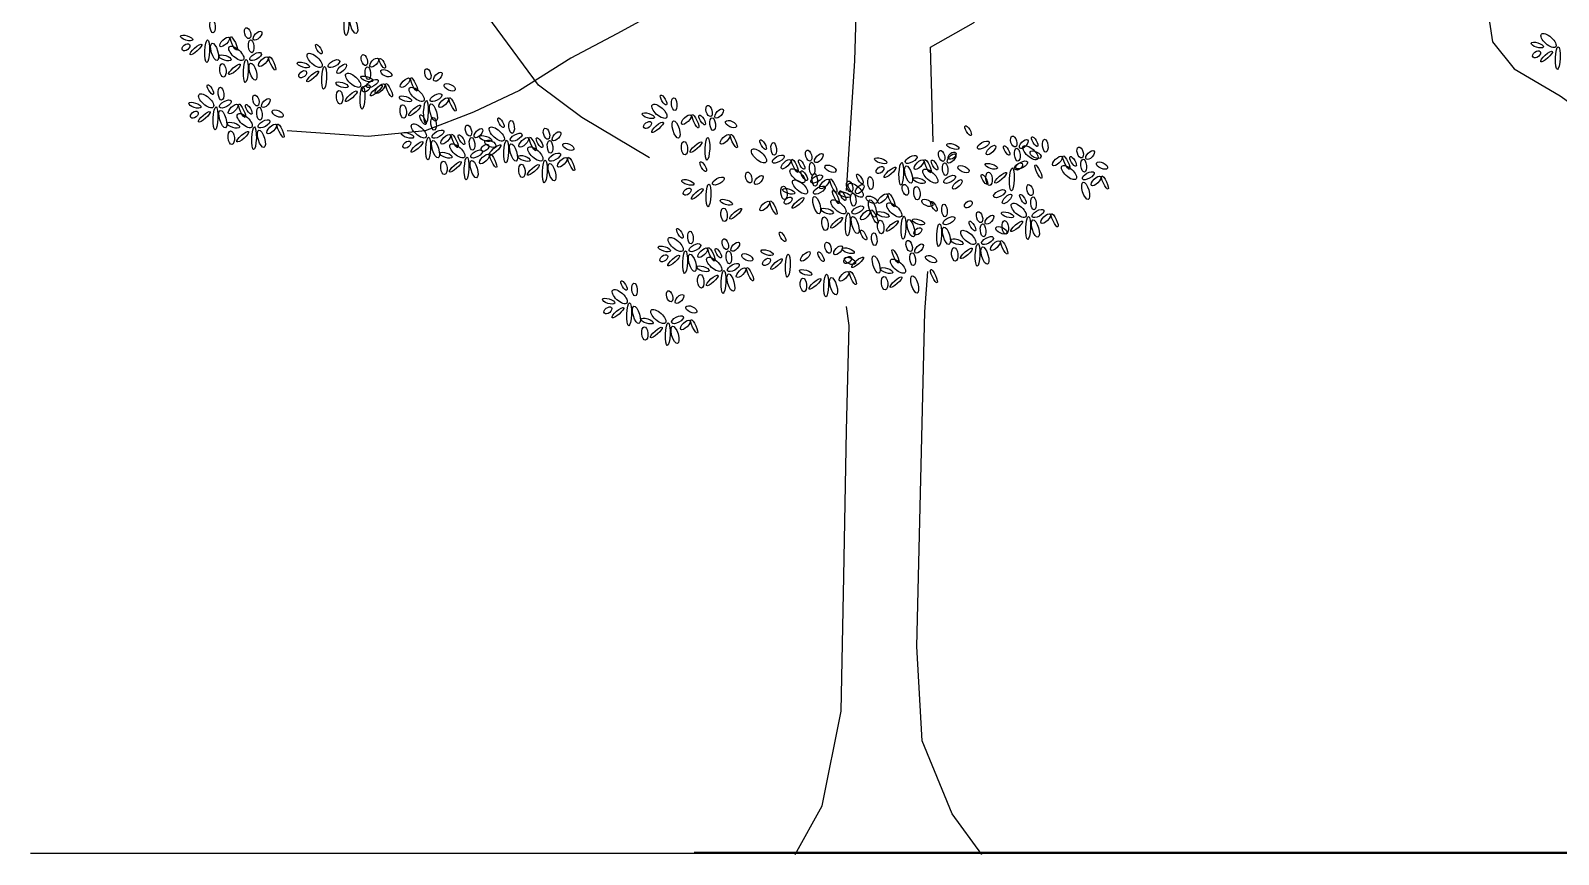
# Model space of a CAD drawing. Header units: millimetres. Extents: x 183.1 to 231.4, y 273.1 to 307.6.
# Drawn here: x 183.12 to 196.95, y 273.1 to 280.57 of the extents above; entities that cross this region are included whole.
import ezdxf

# ---------------------------------------------------------------- set-up
doc = ezdxf.new("R2010")
doc.units = ezdxf.units.MM
doc.layers.add('lesPaysagistes', color=7, linetype='Continuous')

# ---------------------------------------------------------------- blocks, each defined once
blk = doc.blocks.new('A$C13ED2F65')
at = {"layer": 'lesPaysagistes'}
blk.add_line((-14.232, 0), (0, 0), dxfattribs=at)
for points in [[(-11.704, 7.51), (-11.239, 7.926), (-10.812, 8.307), (-10.627, 8.415), (-10.334, 8.537), (-9.942, 8.561), (-9.697, 8.659), (-9.502, 8.781), (-9.257, 8.733), (-8.621, 8.61), (-8.23, 8.61), (-8.058, 8.513), (-7.691, 8.146), (-7.275, 7.877), (-7.055, 7.657), (-7.006, 7.339), (-6.811, 7.094), (-6.395, 6.85), (-6.223, 6.727), (-6.052, 6.458), (-5.489, 6.067)], [(-12.853, 5.994), (-12.78, 7.168), (-12.756, 7.999), (-12.731, 8.488)], [(-12.878, 8.244), (-13.343, 8.17), (-13.759, 8.048), (-14.248, 7.901), (-14.395, 7.706), (-14.933, 7.412), (-15.349, 7.192), (-15.814, 6.899), (-16.23, 6.703), (-16.67, 6.532), (-17.184, 6.483), (-17.918, 6.532)], [(-14.639, 6.287), (-15.251, 6.654), (-15.642, 6.948), (-16.058, 7.51), (-16.401, 7.754)], [(-12.095, 7.29), (-11.704, 7.51)], [(-12.071, 6.434), (-12.095, 7.29)], [(-11.63, -0.021), (-11.899, 0.345), (-12.168, 1.006), (-12.217, 1.861), (-12.144, 4.894), (-12.119, 5.26)], [(-13.318, -0.021), (-13.074, 0.419), (-12.902, 1.275), (-12.878, 2.497), (-12.853, 3.818), (-12.829, 4.771), (-12.853, 4.942)]]:
    blk.add_lwpolyline(points, dxfattribs=at)
for centre, major_axis, ratio in [((-18.593, 7.479), (-0.0058, 0.0581), 0.422264), ((-18.276, 7.418), (-0.0145, 0.0494), 0.511008), ((-17.381, 7.499), (0.004, 0.103), 0.205007), ((-17.315, 7.493), (-0.0232, 0.0784), 0.349758), ((-18.828, 7.374), (-0.0552, 0.0174), 0.365381), ((-18.642, 7.255), (0.004, 0.103), 0.205007), ((-18.575, 7.249), (-0.0232, 0.0784), 0.349758), ((-18.483, 7.339), (0.0407, 0.0406), 0.40396), ((-18.401, 7.325), (-0.029, 0.061), 0.231521), ((-18.244, 7.299), (-0.0058, 0.0581), 0.422264), ((-18.186, 7.395), (-0.0349, -0.0377), 0.483036), ((-6.601, 7.31), (-0.0552, 0.0174), 0.365381), ((-6.499, 7.351), (-0.0639, 0.0581), 0.430687), ((-18.834, 7.29), (-0.032, -0.0261), 0.605276), ((-18.744, 7.27), (0.0523, 0.0465), 0.249192), ((-18.48, 7.194), (-0.0552, 0.0174), 0.365381), ((-18.378, 7.235), (-0.0639, 0.0581), 0.430687), ((-18.204, 7.206), (-0.0523, -0.029), 0.434249), ((-18.134, 7.159), (0.0407, 0.0406), 0.40396), ((-18.053, 7.145), (-0.029, 0.061), 0.231521), ((-17.669, 7.171), (-0.0639, 0.0581), 0.430687), ((-17.631, 7.273), (-0.0261, 0.0436), 0.333334), ((-17.219, 7.174), (-0.0145, 0.0494), 0.511008), ((-17.129, 7.151), (-0.0349, -0.0377), 0.483036), ((-17.056, 7.145), (-0.0261, 0.0436), 0.333334), ((-6.607, 7.226), (-0.032, -0.0261), 0.605276), ((-6.517, 7.206), (0.0523, 0.0465), 0.249192), ((-6.415, 7.192), (0.004, 0.103), 0.205007), ((-18.5, 7.081), (-0.0058, 0.061), 0.466918), ((-18.395, 7.09), (0.0523, 0.0465), 0.249192), ((-18.293, 7.075), (0.004, 0.103), 0.205007), ((-18.227, 7.069), (-0.0232, 0.0784), 0.349758), ((-17.771, 7.13), (-0.0552, 0.0174), 0.365381), ((-17.777, 7.046), (-0.032, -0.0261), 0.605276), ((-17.687, 7.026), (0.0523, 0.0465), 0.249192), ((-17.584, 7.012), (0.004, 0.103), 0.205007), ((-17.495, 7.142), (-0.0523, -0.029), 0.434249), ((-17.425, 7.095), (0.0407, 0.0406), 0.40396), ((-17.321, 6.991), (-0.0639, 0.0581), 0.430687), ((-17.187, 7.055), (-0.0058, 0.0581), 0.422264), ((-17.021, 7.055), (-0.0494, 0.0232), 0.490647), ((-16.644, 7.046), (-0.0145, 0.0494), 0.511008), ((-16.554, 7.023), (-0.0349, -0.0377), 0.483036), ((-18.613, 6.907), (-0.0261, 0.0436), 0.333334), ((-18.517, 6.869), (-0.0058, 0.0581), 0.422264), ((-17.422, 6.95), (-0.0552, 0.0174), 0.365381), ((-17.236, 6.832), (0.004, 0.103), 0.205007), ((-17.196, 7.003), (-0.0552, 0.0174), 0.365381), ((-17.202, 6.918), (-0.032, -0.0261), 0.605276), ((-17.146, 6.962), (-0.0523, -0.029), 0.434249), ((-17.111, 6.898), (0.0523, 0.0465), 0.249192), ((-17.077, 6.915), (0.0407, 0.0406), 0.40396), ((-16.995, 6.901), (-0.029, 0.061), 0.231521), ((-16.85, 6.968), (0.0407, 0.0406), 0.40396), ((-16.745, 6.863), (-0.0639, 0.0581), 0.430687), ((-16.769, 6.953), (-0.029, 0.061), 0.231521), ((-16.446, 6.927), (-0.0494, 0.0232), 0.490647), ((-18.753, 6.765), (-0.0552, 0.0174), 0.365381), ((-18.651, 6.805), (-0.0639, 0.0581), 0.430687), ((-18.477, 6.776), (-0.0523, -0.029), 0.434249), ((-18.407, 6.73), (0.0407, 0.0406), 0.40396), ((-18.326, 6.715), (-0.029, 0.061), 0.231521), ((-18.201, 6.808), (-0.0145, 0.0494), 0.511008), ((-18.111, 6.785), (-0.0349, -0.0377), 0.483036), ((-17.443, 6.837), (-0.0058, 0.061), 0.466918), ((-17.338, 6.846), (0.0523, 0.0465), 0.249192), ((-16.847, 6.823), (-0.0552, 0.0174), 0.365381), ((-16.661, 6.704), (0.004, 0.103), 0.205007), ((-16.594, 6.698), (-0.0232, 0.0784), 0.349758), ((-16.571, 6.834), (-0.0523, -0.029), 0.434249), ((-16.501, 6.788), (0.0407, 0.0406), 0.40396), ((-16.42, 6.773), (-0.029, 0.061), 0.231521), ((-14.548, 6.71), (-0.0639, 0.0581), 0.430687), ((-14.51, 6.812), (-0.0261, 0.0436), 0.333334), ((-14.414, 6.774), (-0.0058, 0.0581), 0.422264), ((-18.758, 6.68), (-0.032, -0.0261), 0.605276), ((-18.668, 6.66), (0.0523, 0.0465), 0.249192), ((-18.566, 6.646), (0.004, 0.103), 0.205007), ((-18.5, 6.64), (-0.0232, 0.0784), 0.349758), ((-18.302, 6.625), (-0.0639, 0.0581), 0.430687), ((-18.265, 6.727), (-0.0261, 0.0436), 0.333334), ((-18.169, 6.689), (-0.0058, 0.0581), 0.422264), ((-18.003, 6.689), (-0.0494, 0.0232), 0.490647), ((-16.867, 6.709), (-0.0058, 0.061), 0.466918), ((-16.763, 6.718), (0.0523, 0.0465), 0.249192), ((-16.688, 6.634), (-0.0261, 0.0436), 0.333334), ((-16.592, 6.596), (-0.0058, 0.0581), 0.422264), ((-15.982, 6.606), (-0.0261, 0.0436), 0.333334), ((-14.649, 6.67), (-0.0552, 0.0174), 0.365381), ((-14.304, 6.635), (0.0407, 0.0406), 0.40396), ((-14.222, 6.62), (-0.029, 0.061), 0.231521), ((-14.161, 6.632), (-0.0261, 0.0436), 0.333334), ((-14.098, 6.713), (-0.0145, 0.0494), 0.511008), ((-14.066, 6.594), (-0.0058, 0.0581), 0.422264), ((-14.007, 6.69), (-0.0349, -0.0377), 0.483036), ((-18.404, 6.584), (-0.0552, 0.0174), 0.365381), ((-18.424, 6.471), (-0.0058, 0.061), 0.466918), ((-18.32, 6.48), (0.0523, 0.0465), 0.249192), ((-18.218, 6.466), (0.004, 0.103), 0.205007), ((-18.151, 6.46), (-0.0232, 0.0784), 0.349758), ((-18.128, 6.596), (-0.0523, -0.029), 0.434249), ((-18.058, 6.55), (0.0407, 0.0406), 0.40396), ((-17.977, 6.535), (-0.029, 0.061), 0.231521), ((-16.828, 6.492), (-0.0552, 0.0174), 0.365381), ((-16.726, 6.532), (-0.0639, 0.0581), 0.430687), ((-16.552, 6.503), (-0.0523, -0.029), 0.434249), ((-16.482, 6.457), (0.0407, 0.0406), 0.40396), ((-16.401, 6.442), (-0.029, 0.061), 0.231521), ((-16.34, 6.454), (-0.0261, 0.0436), 0.333334), ((-16.276, 6.535), (-0.0145, 0.0494), 0.511008), ((-16.186, 6.512), (-0.0349, -0.0377), 0.483036), ((-16.02, 6.504), (-0.0639, 0.0581), 0.430687), ((-15.886, 6.568), (-0.0058, 0.0581), 0.422264), ((-15.845, 6.475), (-0.0523, -0.029), 0.434249), ((-15.57, 6.507), (-0.0145, 0.0494), 0.511008), ((-15.479, 6.484), (-0.0349, -0.0377), 0.483036), ((-14.655, 6.585), (-0.032, -0.0261), 0.605276), ((-14.565, 6.565), (0.0523, 0.0465), 0.249192), ((-14.397, 6.545), (-0.0232, 0.0784), 0.349758), ((-13.955, 6.455), (0.0407, 0.0406), 0.40396), ((-13.9, 6.594), (-0.0494, 0.0232), 0.490647), ((-13.874, 6.44), (-0.029, 0.061), 0.231521), ((-11.753, 6.535), (-0.0261, 0.0436), 0.333334), ((-16.834, 6.407), (-0.032, -0.0261), 0.605276), ((-16.743, 6.387), (0.0523, 0.0465), 0.249192), ((-16.641, 6.373), (0.004, 0.103), 0.205007), ((-16.575, 6.367), (-0.0232, 0.0784), 0.349758), ((-16.377, 6.352), (-0.0639, 0.0581), 0.430687), ((-16.244, 6.416), (-0.0058, 0.0581), 0.422264), ((-16.203, 6.323), (-0.0523, -0.029), 0.434249), ((-16.121, 6.463), (-0.0552, 0.0174), 0.365381), ((-16.127, 6.379), (-0.032, -0.0261), 0.605276), ((-16.078, 6.416), (-0.0494, 0.0232), 0.490647), ((-16.037, 6.359), (0.0523, 0.0465), 0.249192), ((-15.935, 6.345), (0.004, 0.103), 0.205007), ((-15.869, 6.338), (-0.0232, 0.0784), 0.349758), ((-15.776, 6.428), (0.0407, 0.0406), 0.40396), ((-15.671, 6.324), (-0.0639, 0.0581), 0.430687), ((-15.694, 6.414), (-0.029, 0.061), 0.231521), ((-15.633, 6.426), (-0.0261, 0.0436), 0.333334), ((-15.538, 6.388), (-0.0058, 0.0581), 0.422264), ((-15.372, 6.388), (-0.0494, 0.0232), 0.490647), ((-14.321, 6.376), (-0.0058, 0.061), 0.466918), ((-14.217, 6.385), (0.0523, 0.0465), 0.249192), ((-14.114, 6.371), (0.004, 0.103), 0.205007), ((-13.647, 6.306), (-0.0639, 0.0581), 0.430687), ((-13.609, 6.408), (-0.0261, 0.0436), 0.333334), ((-13.513, 6.37), (-0.0058, 0.0581), 0.422264), ((-13.197, 6.309), (-0.0145, 0.0494), 0.511008), ((-11.892, 6.392), (-0.0552, 0.0174), 0.365381), ((-11.616, 6.404), (-0.0523, -0.029), 0.434249), ((-11.547, 6.358), (0.0407, 0.0406), 0.40396), ((-11.404, 6.355), (-0.0261, 0.0436), 0.333334), ((-11.34, 6.436), (-0.0145, 0.0494), 0.511008), ((-11.308, 6.317), (-0.0058, 0.0581), 0.422264), ((-11.25, 6.413), (-0.0349, -0.0377), 0.483036), ((-11.189, 6.335), (-0.0639, 0.0581), 0.430687), ((-11.151, 6.436), (-0.0261, 0.0436), 0.333334), ((-11.055, 6.398), (-0.0058, 0.0581), 0.422264), ((-10.739, 6.337), (-0.0145, 0.0494), 0.511008), ((-16.479, 6.312), (-0.0552, 0.0174), 0.365381), ((-16.499, 6.198), (-0.0058, 0.061), 0.466918), ((-16.395, 6.207), (0.0523, 0.0465), 0.249192), ((-16.293, 6.193), (0.004, 0.103), 0.205007), ((-16.226, 6.187), (-0.0232, 0.0784), 0.349758), ((-16.133, 6.277), (0.0407, 0.0406), 0.40396), ((-16.052, 6.262), (-0.029, 0.061), 0.231521), ((-15.773, 6.283), (-0.0552, 0.0174), 0.365381), ((-15.793, 6.17), (-0.0058, 0.061), 0.466918), ((-15.689, 6.179), (0.0523, 0.0465), 0.249192), ((-15.586, 6.165), (0.004, 0.103), 0.205007), ((-15.52, 6.158), (-0.0232, 0.0784), 0.349758), ((-15.497, 6.295), (-0.0523, -0.029), 0.434249), ((-15.427, 6.248), (0.0407, 0.0406), 0.40396), ((-15.346, 6.234), (-0.029, 0.061), 0.231521), ((-14.151, 6.209), (-0.0261, 0.0436), 0.333334), ((-13.472, 6.277), (-0.0523, -0.029), 0.434249), ((-13.403, 6.231), (0.0407, 0.0406), 0.40396), ((-13.321, 6.216), (-0.029, 0.061), 0.231521), ((-13.26, 6.228), (-0.0261, 0.0436), 0.333334), ((-13.165, 6.19), (-0.0058, 0.0581), 0.422264), ((-13.106, 6.286), (-0.0349, -0.0377), 0.483036), ((-12.999, 6.19), (-0.0494, 0.0232), 0.490647), ((-12.545, 6.262), (-0.0552, 0.0174), 0.365381), ((-12.358, 6.143), (0.004, 0.103), 0.205007), ((-12.269, 6.274), (-0.0523, -0.029), 0.434249), ((-12.199, 6.227), (0.0407, 0.0406), 0.40396), ((-12.118, 6.213), (-0.029, 0.061), 0.231521), ((-12.057, 6.224), (-0.0261, 0.0436), 0.333334), ((-11.993, 6.306), (-0.0145, 0.0494), 0.511008), ((-11.961, 6.186), (-0.0058, 0.0581), 0.422264), ((-11.903, 6.282), (-0.0349, -0.0377), 0.483036), ((-11.898, 6.308), (-0.032, -0.0261), 0.605276), ((-11.544, 6.212), (-0.0552, 0.0174), 0.365381), ((-11.296, 6.21), (-0.032, -0.0261), 0.605276), ((-11.268, 6.224), (-0.0523, -0.029), 0.434249), ((-11.143, 6.317), (-0.0494, 0.0232), 0.490647), ((-11.117, 6.163), (-0.029, 0.061), 0.231521), ((-10.945, 6.259), (0.0407, 0.0406), 0.40396), ((-10.84, 6.155), (-0.0639, 0.0581), 0.430687), ((-10.864, 6.245), (-0.029, 0.061), 0.231521), ((-10.803, 6.256), (-0.0261, 0.0436), 0.333334), ((-10.707, 6.218), (-0.0058, 0.0581), 0.422264), ((-10.649, 6.314), (-0.0349, -0.0377), 0.483036), ((-10.541, 6.218), (-0.0494, 0.0232), 0.490647), ((-14.291, 6.066), (-0.0552, 0.0174), 0.365381), ((-14.015, 6.078), (-0.0523, -0.029), 0.434249), ((-13.739, 6.11), (-0.0145, 0.0494), 0.511008), ((-13.649, 6.087), (-0.0349, -0.0377), 0.483036), ((-13.298, 6.126), (-0.0639, 0.0581), 0.430687), ((-13.275, 6.025), (-0.0639, 0.0581), 0.430687), ((-13.237, 6.127), (-0.0261, 0.0436), 0.333334), ((-13.124, 6.097), (-0.0523, -0.029), 0.434249), ((-13.142, 6.089), (-0.0058, 0.0581), 0.422264), ((-13.054, 6.051), (0.0407, 0.0406), 0.40396), ((-12.973, 6.036), (-0.029, 0.061), 0.231521), ((-12.733, 6.097), (-0.0261, 0.0436), 0.333334), ((-12.637, 6.06), (-0.0058, 0.0581), 0.422264), ((-12.551, 6.178), (-0.032, -0.0261), 0.605276), ((-12.461, 6.157), (0.0523, 0.0465), 0.249192), ((-12.292, 6.137), (-0.0232, 0.0784), 0.349758), ((-12.196, 6.082), (-0.0552, 0.0174), 0.365381), ((-12.095, 6.123), (-0.0639, 0.0581), 0.430687), ((-11.92, 6.094), (-0.0523, -0.029), 0.434249), ((-11.851, 6.047), (0.0407, 0.0406), 0.40396), ((-11.795, 6.186), (-0.0494, 0.0232), 0.490647), ((-11.606, 6.094), (-0.0261, 0.0436), 0.333334), ((-11.564, 6.099), (-0.0058, 0.061), 0.466918), ((-11.459, 6.108), (0.0523, 0.0465), 0.249192), ((-11.357, 6.094), (0.004, 0.103), 0.205007), ((-10.666, 6.126), (-0.0523, -0.029), 0.434249), ((-10.596, 6.079), (0.0407, 0.0406), 0.40396), ((-10.515, 6.065), (-0.029, 0.061), 0.231521), ((-14.296, 5.982), (-0.032, -0.0261), 0.605276), ((-14.206, 5.962), (0.0523, 0.0465), 0.249192), ((-14.104, 5.948), (0.004, 0.103), 0.205007), ((-13.42, 5.972), (-0.0058, 0.061), 0.466918), ((-13.377, 5.985), (-0.0552, 0.0174), 0.365381), ((-13.101, 5.996), (-0.0523, -0.029), 0.434249), ((-12.95, 5.935), (-0.029, 0.061), 0.231521), ((-12.873, 5.955), (-0.0552, 0.0174), 0.365381), ((-12.889, 5.947), (-0.0261, 0.0436), 0.333334), ((-12.825, 6.028), (-0.0145, 0.0494), 0.511008), ((-12.771, 5.996), (-0.0639, 0.0581), 0.430687), ((-12.793, 5.909), (-0.0058, 0.0581), 0.422264), ((-12.735, 6.005), (-0.0349, -0.0377), 0.483036), ((-12.527, 5.92), (0.0407, 0.0406), 0.40396), ((-12.446, 5.906), (-0.029, 0.061), 0.231521), ((-12.321, 5.999), (-0.0145, 0.0494), 0.511008), ((-12.217, 5.969), (-0.0058, 0.061), 0.466918), ((-11.469, 5.964), (-0.0523, -0.029), 0.434249), ((-11.4, 5.917), (0.0407, 0.0406), 0.40396), ((-11.257, 5.914), (-0.0261, 0.0436), 0.333334), ((-11.194, 5.996), (-0.0145, 0.0494), 0.511008), ((-10.689, 5.989), (-0.0232, 0.0784), 0.349758), ((-13.942, 5.886), (-0.0552, 0.0174), 0.365381), ((-13.962, 5.773), (-0.0058, 0.061), 0.466918), ((-13.858, 5.782), (0.0523, 0.0465), 0.249192), ((-13.596, 5.851), (0.0407, 0.0406), 0.40396), ((-13.515, 5.837), (-0.029, 0.061), 0.231521), ((-13.383, 5.901), (-0.032, -0.0261), 0.605276), ((-13.293, 5.88), (0.0523, 0.0465), 0.249192), ((-13.124, 5.86), (-0.0232, 0.0784), 0.349758), ((-13.028, 5.805), (-0.0552, 0.0174), 0.365381), ((-12.927, 5.845), (-0.0639, 0.0581), 0.430687), ((-12.752, 5.816), (-0.0523, -0.029), 0.434249), ((-12.683, 5.77), (0.0407, 0.0406), 0.40396), ((-12.627, 5.909), (-0.0494, 0.0232), 0.490647), ((-12.62, 5.83), (-0.0232, 0.0784), 0.349758), ((-12.601, 5.755), (-0.029, 0.061), 0.231521), ((-12.422, 5.816), (-0.0639, 0.0581), 0.430687), ((-12.123, 5.88), (-0.0494, 0.0232), 0.490647), ((-12.063, 5.85), (-0.0261, 0.0436), 0.333334), ((-11.967, 5.812), (-0.0058, 0.0581), 0.422264), ((-11.751, 5.868), (-0.032, -0.0261), 0.605276), ((-11.295, 5.813), (-0.0639, 0.0581), 0.430687), ((-11.162, 5.877), (-0.0058, 0.0581), 0.422264), ((-11.121, 5.784), (-0.0523, -0.029), 0.434249), ((-13.049, 5.692), (-0.0058, 0.061), 0.466918), ((-12.944, 5.7), (0.0523, 0.0465), 0.249192), ((-12.842, 5.686), (0.004, 0.103), 0.205007), ((-12.776, 5.68), (-0.0232, 0.0784), 0.349758), ((-12.524, 5.775), (-0.0552, 0.0174), 0.365381), ((-12.544, 5.662), (-0.0058, 0.061), 0.466918), ((-12.44, 5.671), (0.0523, 0.0465), 0.249192), ((-12.338, 5.656), (0.004, 0.103), 0.205007), ((-12.271, 5.65), (-0.0232, 0.0784), 0.349758), ((-12.202, 5.708), (-0.0552, 0.0174), 0.365381), ((-12.016, 5.589), (0.004, 0.103), 0.205007), ((-11.926, 5.719), (-0.0523, -0.029), 0.434249), ((-11.714, 5.67), (-0.0261, 0.0436), 0.333334), ((-11.65, 5.751), (-0.0145, 0.0494), 0.511008), ((-11.618, 5.632), (-0.0058, 0.0581), 0.422264), ((-11.56, 5.728), (-0.0349, -0.0377), 0.483036), ((-11.397, 5.772), (-0.0552, 0.0174), 0.365381), ((-11.417, 5.659), (-0.0058, 0.061), 0.466918), ((-11.313, 5.668), (0.0523, 0.0465), 0.249192), ((-11.21, 5.653), (0.004, 0.103), 0.205007), ((-11.144, 5.647), (-0.0232, 0.0784), 0.349758), ((-11.051, 5.737), (0.0407, 0.0406), 0.40396), ((-10.97, 5.723), (-0.029, 0.061), 0.231521), ((-14.401, 5.504), (-0.0639, 0.0581), 0.430687), ((-14.363, 5.605), (-0.0261, 0.0436), 0.333334), ((-14.267, 5.567), (-0.0058, 0.0581), 0.422264), ((-13.951, 5.506), (-0.0145, 0.0494), 0.511008), ((-13.433, 5.573), (-0.0261, 0.0436), 0.333334), ((-12.699, 5.589), (-0.0261, 0.0436), 0.333334), ((-12.603, 5.551), (-0.0058, 0.0581), 0.422264), ((-12.287, 5.49), (-0.0145, 0.0494), 0.511008), ((-12.208, 5.623), (-0.032, -0.0261), 0.605276), ((-11.95, 5.583), (-0.0232, 0.0784), 0.349758), ((-11.854, 5.528), (-0.0552, 0.0174), 0.365381), ((-11.752, 5.568), (-0.0639, 0.0581), 0.430687), ((-11.578, 5.539), (-0.0523, -0.029), 0.434249), ((-11.508, 5.493), (0.0407, 0.0406), 0.40396), ((-11.453, 5.632), (-0.0494, 0.0232), 0.490647), ((-11.427, 5.478), (-0.029, 0.061), 0.231521), ((-14.503, 5.463), (-0.0552, 0.0174), 0.365381), ((-14.508, 5.379), (-0.032, -0.0261), 0.605276), ((-14.418, 5.358), (0.0523, 0.0465), 0.249192), ((-14.316, 5.344), (0.004, 0.103), 0.205007), ((-14.25, 5.338), (-0.0232, 0.0784), 0.349758), ((-14.227, 5.475), (-0.0523, -0.029), 0.434249), ((-14.157, 5.428), (0.0407, 0.0406), 0.40396), ((-14.052, 5.324), (-0.0639, 0.0581), 0.430687), ((-14.076, 5.414), (-0.029, 0.061), 0.231521), ((-14.015, 5.425), (-0.0261, 0.0436), 0.333334), ((-13.919, 5.387), (-0.0058, 0.0581), 0.422264), ((-13.861, 5.483), (-0.0349, -0.0377), 0.483036), ((-13.753, 5.387), (-0.0494, 0.0232), 0.490647), ((-13.573, 5.43), (-0.0552, 0.0174), 0.365381), ((-13.386, 5.312), (0.004, 0.103), 0.205007), ((-13.227, 5.395), (0.0407, 0.0406), 0.40396), ((-13.085, 5.393), (-0.0261, 0.0436), 0.333334), ((-13.021, 5.474), (-0.0145, 0.0494), 0.511008), ((-12.931, 5.451), (-0.0349, -0.0377), 0.483036), ((-12.839, 5.447), (-0.0552, 0.0174), 0.365381), ((-12.844, 5.362), (-0.032, -0.0261), 0.605276), ((-12.754, 5.342), (0.0523, 0.0465), 0.249192), ((-12.586, 5.322), (-0.0232, 0.0784), 0.349758), ((-12.411, 5.397), (-0.029, 0.061), 0.231521), ((-12.255, 5.371), (-0.0058, 0.0581), 0.422264), ((-12.197, 5.467), (-0.0349, -0.0377), 0.483036), ((-12.089, 5.371), (-0.0494, 0.0232), 0.490647), ((-11.874, 5.414), (-0.0058, 0.061), 0.466918), ((-11.769, 5.423), (0.0523, 0.0465), 0.249192), ((-11.667, 5.409), (0.004, 0.103), 0.205007), ((-11.601, 5.403), (-0.0232, 0.0784), 0.349758), ((-14.154, 5.283), (-0.0552, 0.0174), 0.365381), ((-13.968, 5.164), (0.004, 0.103), 0.205007), ((-13.878, 5.295), (-0.0523, -0.029), 0.434249), ((-13.808, 5.248), (0.0407, 0.0406), 0.40396), ((-13.727, 5.234), (-0.029, 0.061), 0.231521), ((-13.578, 5.346), (-0.032, -0.0261), 0.605276), ((-13.488, 5.326), (0.0523, 0.0465), 0.249192), ((-13.224, 5.25), (-0.0552, 0.0174), 0.365381), ((-12.878, 5.215), (0.0407, 0.0406), 0.40396), ((-12.823, 5.355), (-0.0494, 0.0232), 0.490647), ((-12.797, 5.201), (-0.029, 0.061), 0.231521), ((-12.49, 5.267), (-0.0552, 0.0174), 0.365381), ((-12.388, 5.307), (-0.0639, 0.0581), 0.430687), ((-12.063, 5.217), (-0.029, 0.061), 0.231521), ((-14.869, 5.132), (-0.0261, 0.0436), 0.333334), ((-14.773, 5.095), (-0.0058, 0.0581), 0.422264), ((-14.174, 5.17), (-0.0058, 0.061), 0.466918), ((-14.07, 5.178), (0.0523, 0.0465), 0.249192), ((-13.901, 5.158), (-0.0232, 0.0784), 0.349758), ((-13.244, 5.137), (-0.0058, 0.061), 0.466918), ((-13.14, 5.146), (0.0523, 0.0465), 0.249192), ((-13.038, 5.132), (0.004, 0.103), 0.205007), ((-12.971, 5.125), (-0.0232, 0.0784), 0.349758), ((-12.51, 5.153), (-0.0058, 0.061), 0.466918), ((-12.406, 5.162), (0.0523, 0.0465), 0.249192), ((-12.237, 5.142), (-0.0232, 0.0784), 0.349758), ((-15.008, 4.99), (-0.0552, 0.0174), 0.365381), ((-14.907, 5.031), (-0.0639, 0.0581), 0.430687), ((-14.456, 5.034), (-0.0145, 0.0494), 0.511008), ((-14.366, 5.01), (-0.0349, -0.0377), 0.483036), ((-15.014, 4.906), (-0.032, -0.0261), 0.605276), ((-14.924, 4.886), (0.0523, 0.0465), 0.249192), ((-14.822, 4.871), (0.004, 0.103), 0.205007), ((-14.756, 4.865), (-0.0232, 0.0784), 0.349758), ((-14.558, 4.851), (-0.0639, 0.0581), 0.430687), ((-14.384, 4.822), (-0.0523, -0.029), 0.434249), ((-14.259, 4.915), (-0.0494, 0.0232), 0.490647), ((-14.66, 4.81), (-0.0552, 0.0174), 0.365381), ((-14.68, 4.697), (-0.0058, 0.061), 0.466918), ((-14.576, 4.706), (0.0523, 0.0465), 0.249192), ((-14.473, 4.691), (0.004, 0.103), 0.205007), ((-14.407, 4.685), (-0.0232, 0.0784), 0.349758), ((-14.314, 4.775), (0.0407, 0.0406), 0.40396), ((-14.233, 4.761), (-0.029, 0.061), 0.231521)]:
    blk.add_ellipse(centre, major_axis=major_axis, ratio=ratio, dxfattribs=at)

msp = doc.modelspace()

# ---------------------------------------------------------------- linework, layer by layer
at = {"layer": 'lesPaysagistes'}
msp.add_line((183.121, 273.114), (231.428, 273.114), dxfattribs=at)

# ---------------------------------------------------------------- block references
msp.add_blockref('A$C13ED2F65', (203.362, 273.124), dxfattribs=at)

doc.saveas('drawing.dxf')
